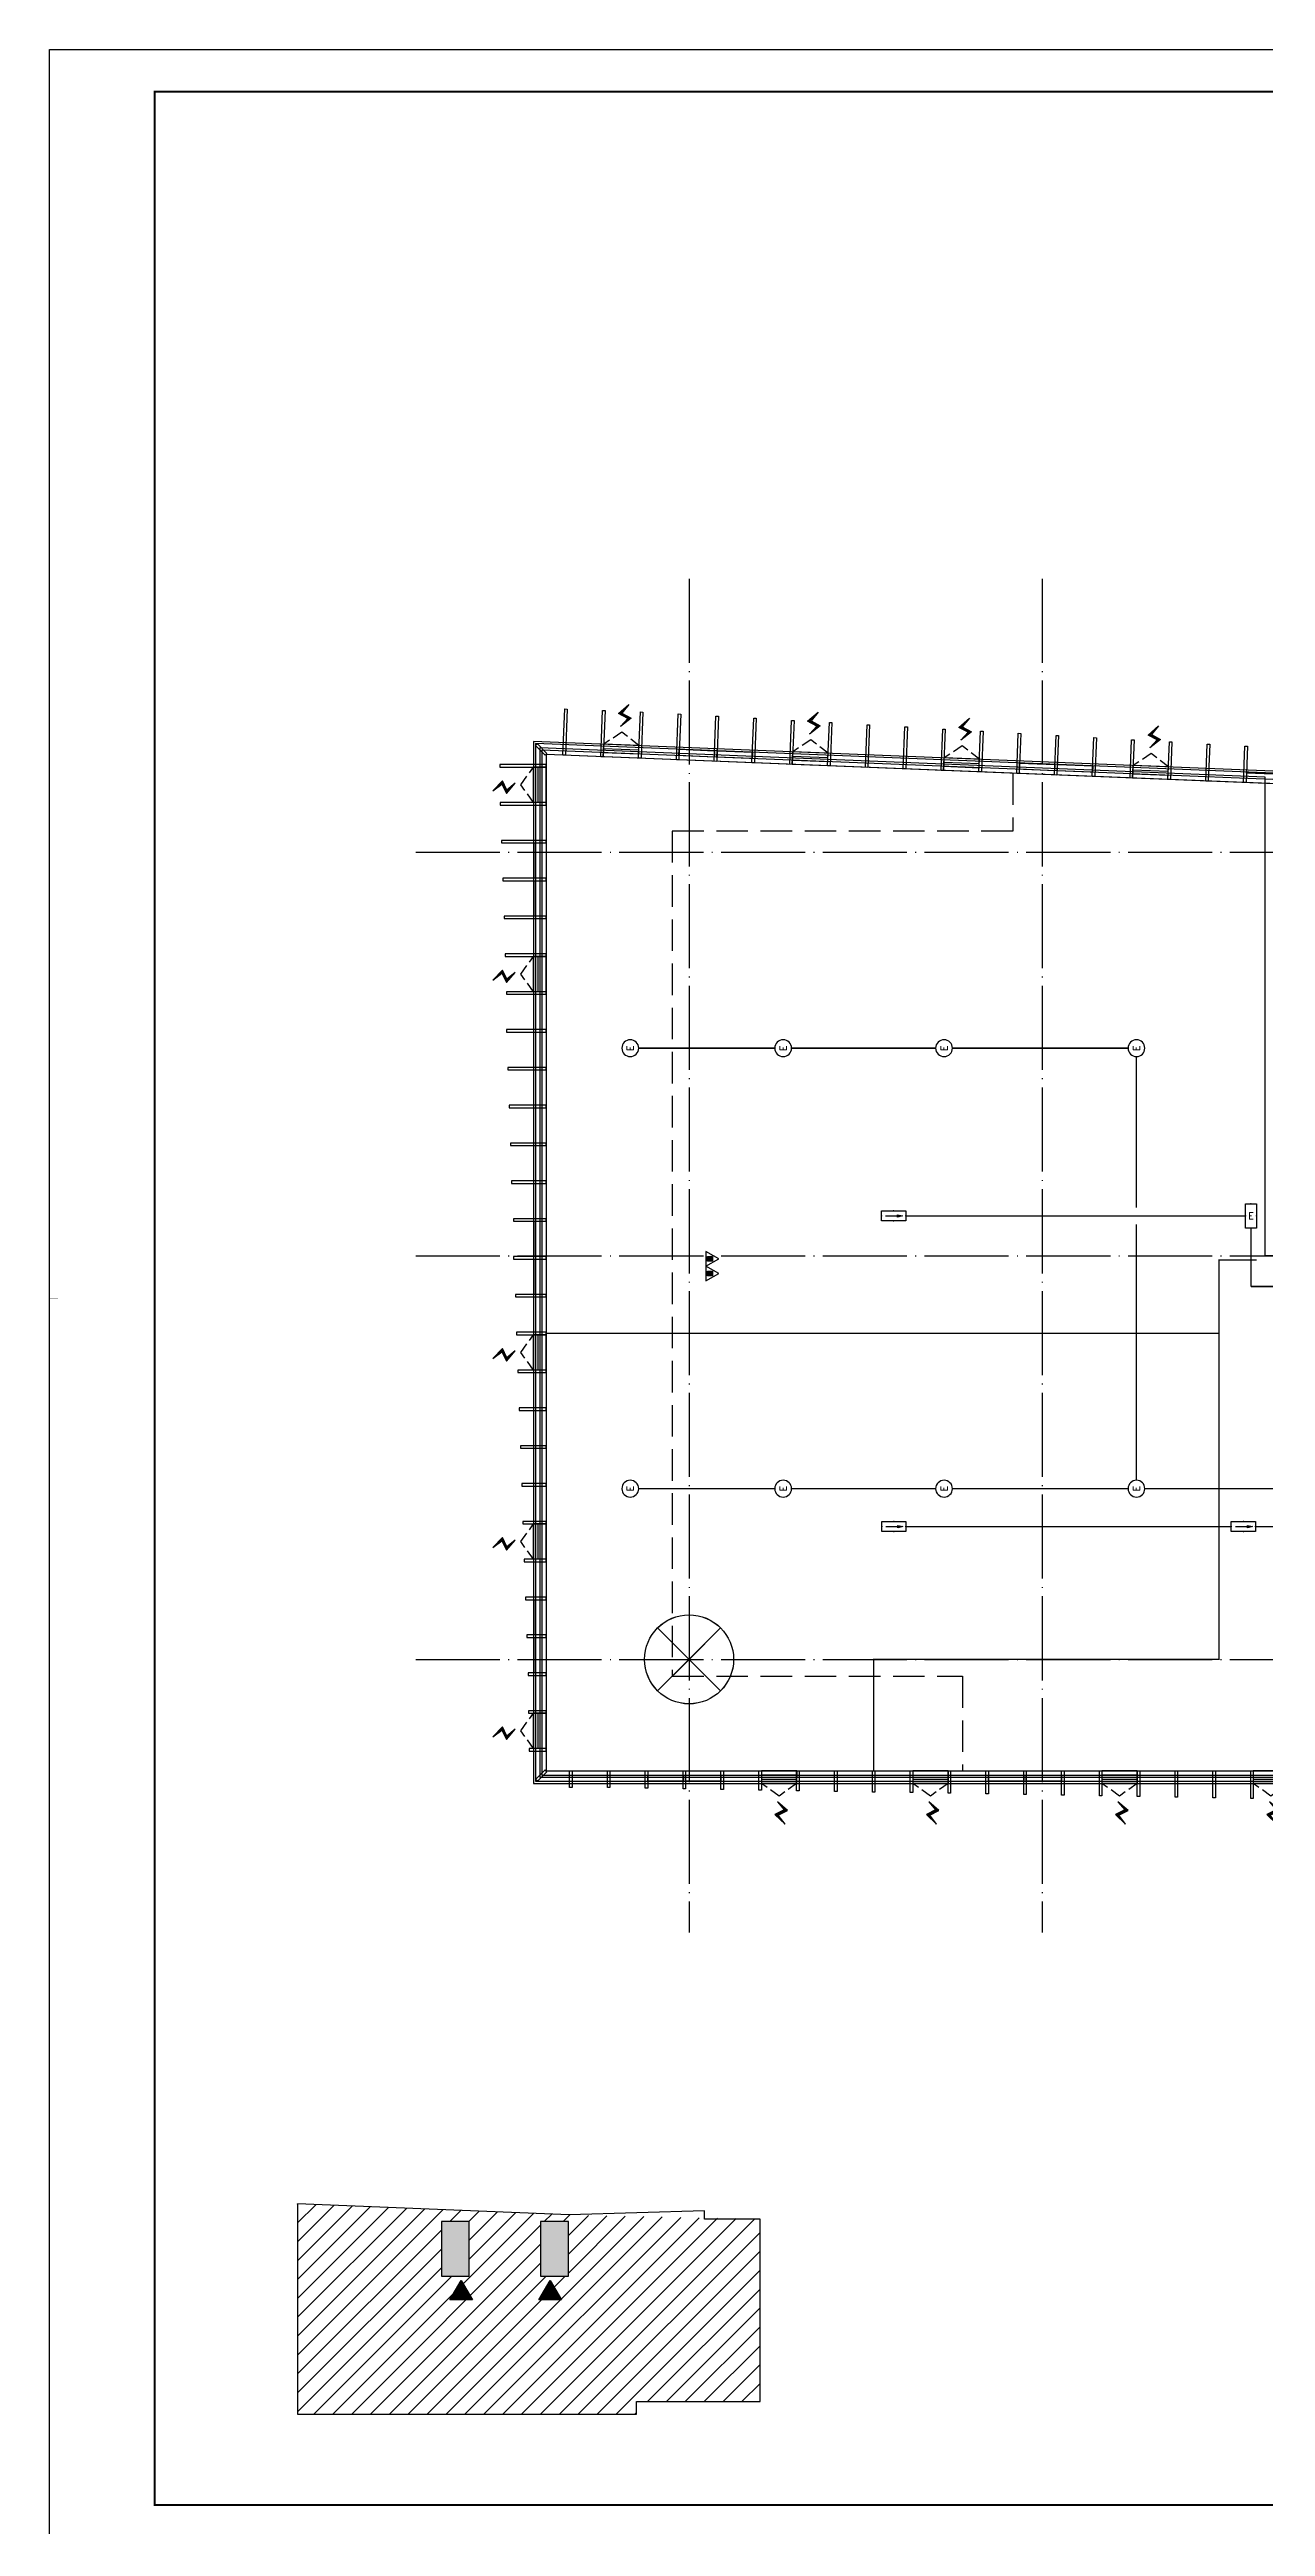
# Model space of a CAD drawing. Extents: x -2209072 to 495824, y -92434 to 572724.
# Drawn here: x 81831 to 110748, y 256599 to 315510 of the extents above; entities that cross this region are included whole.
import ezdxf
from ezdxf.enums import TextEntityAlignment as Align

# ---------------------------------------------------------------- set-up
doc = ezdxf.new("R2010")
doc.units = 0
doc.header["$LTSCALE"] = 1000
doc.header["$MEASUREMENT"] = 0
for name, pattern in [('6#7#幕墙$0$DASH', [0.35, 0.25, -0.1]), ('DASH', [0.35, 0.25, -0.1]), ('X-104 6#7#平面$0$104-1112 结构$0$$AUDIT_BAD_LTYPE1', [0]), ('X-104 6#7#平面$0$DASH', [0.35, 0.25, -0.1]), ('X-104 6#7#平面$0$DOTE', [2.42, 2, -0.2, 0.02, -0.2])]:
    doc.linetypes.add(name, pattern=pattern)
doc.layers.get('0').update_dxf_attribs({"linetype": 'CONTINUOUS'})
doc.layers.get('Defpoints').update_dxf_attribs({"linetype": 'CONTINUOUS'})
doc.layers.add('6#7#幕墙$0$04-不打印_辅助线', color=165, linetype='CONTINUOUS', plot=False)
doc.layers.add('X-104 6#7#平面$0$04-不打印_辅助线', color=165, linetype='CONTINUOUS', plot=False)
for name, color, linetype in [('6#7#幕墙$0$04-电动窗', 1, 'CONTINUOUS'), ('6#7#幕墙$0$A-C_玻璃幕墙', 140, 'CONTINUOUS'), ('6#7#幕墙$0$A-C_窗', 140, 'CONTINUOUS'), ('6#7#幕墙$0$A-TECH_结构', 21, 'CONTINUOUS'), ('6#7#幕墙$0$A-金属背板', 30, 'CONTINUOUS'), ('EQUIP-照明', 3, 'CONTINUOUS'), ('WIRE-应急', 2, 'DASH'), ('X-104 6#7#平面$0$05-填充_156', 156, 'CONTINUOUS'), ('X-104 6#7#平面$0$05-填充_天正', 26, 'CONTINUOUS'), ('X-104 6#7#平面$0$A-SUR_看线', 231, 'CONTINUOUS'), ('X-104 6#7#平面$0$A-TECH_结构', 21, 'CONTINUOUS'), ('X-104 6#7#平面$0$A_AXIS-轴线', 36, 'X-104 6#7#平面$0$DOTE'), ('X-104 6#7#平面$0$A_STR-砼柱', 51, 'CONTINUOUS'), ('X-104 6#7#平面$0$EQUIP_消防-01', 7, 'CONTINUOUS'), ('X-104 6#7#平面$0$TWT_TEXT', 7, 'CONTINUOUS')]:
    doc.layers.add(name, color=color, linetype=linetype)
doc.layers.add('X-104 6#7#平面$0$000套内', color=226, linetype='CONTINUOUS', lineweight=30, plot=False)
doc.layers.get('X-104 6#7#平面$0$04-不打印_辅助线').off()
doc.styles.add('_TEL_DIM', font='SIMPLEX', dxfattribs={"width": 0.8, "height": 3.5, "bigfont": 'HZTXT'})

# ---------------------------------------------------------------- blocks, each defined once
blk = doc.blocks.new('$equip$00002534')
for p, q in [((-0.72, 0.66), (-0.72, 0)), ((0.72, 0.66), (-0.72, 0.66)), ((-0.72, 0), (0.72, 0)), ((0.72, 0), (0.72, 0.66))]:
    blk.add_line(p, q)
at = {"const_width": 0.03}
blk.add_lwpolyline([(-0.72, 0.66), (-0.72, 0), (0.72, 0), (0.72, 0.66), (-0.72, 0.66), (-0.72, 0)], dxfattribs=at)
for p in [(-0.72, 0.33), (0, 0.66), (0, 0), (0.72, 0.33)]:
    blk.add_point(p)
at = {"color": 7, "style": '_TEL_DIM'}
blk.add_attdef('$TEXT$', text='', height=0.4, dxfattribs=at).set_placement((0, 0.33), align=Align.MIDDLE_CENTER)
at = {"color": 7, "style": '_TEL_DIM', "flags": 1}
blk.add_attdef('A', text='', height=0.00002, dxfattribs=at).set_placement((0, 0), align=Align.MIDDLE_CENTER)
blk = doc.blocks.new('$equip$00002540')
blk.add_hatch(color=256).paths.add_polyline_path([(0.24, 0.37), (0.24, 0.23), (0.53, 0.3)])
for p, q in [((-0.72, 0.6), (-0.72, 0)), ((0.72, 0.6), (-0.72, 0.6)), ((-0.72, 0), (0.72, 0)), ((0.24, 0.37), (0.24, 0.23)), ((0.53, 0.3), (0.24, 0.37)), ((0.24, 0.23), (0.53, 0.3)), ((0.72, 0), (0.72, 0.6))]:
    blk.add_line(p, q)
at = {"color": 7}
blk.add_line((-0.48, 0.3), (0.48, 0.3), dxfattribs=at)
at = {"const_width": 0.02}
blk.add_lwpolyline([(-0.72, 0.6), (-0.72, 0), (0.72, 0), (0.72, 0.6), (-0.72, 0.6), (-0.72, 0)], dxfattribs=at)
for p in [(-0.72, 0.3), (0, 0.6), (0, 0), (0.72, 0.3)]:
    blk.add_point(p)
at = {"color": 7, "style": '_TEL_DIM', "flags": 1}
blk.add_attdef('A', text='', height=0.00002, dxfattribs=at).set_placement((0, 0), align=Align.MIDDLE_CENTER)
blk = doc.blocks.new('$equip$00001838')
blk.add_circle((0, 0), 0.5)
at = {"color": 7, "style": '_TEL_DIM'}
blk.add_attdef('$TEXT$', text='', height=0.4, dxfattribs=at).set_placement((0, 0), align=Align.MIDDLE_CENTER)
at = {"color": 7, "style": '_TEL_DIM', "flags": 1}
blk.add_attdef('A', text='', height=0.00002, dxfattribs=at).set_placement((0, 0), align=Align.MIDDLE_CENTER)
blk = doc.blocks.new('图框-A1')
for points, const_width in [([(0, 0), (841, 0), (841, 594), (0, 594)], 0.05), ([(766, 584), (25, 584), (25, 10), (766, 10)], 0.5)]:
    blk.add_lwpolyline(points, close=True, dxfattribs=dict(const_width=const_width))
at = {"const_width": 0.05}
blk.add_lwpolyline([(0, 297), (2, 297)], dxfattribs=at)
blk = doc.blocks.new('X-104 6#7#平面$0$fdsgfh')
at = {"layer": 'X-104 6#7#平面$0$A-TECH_结构'}
blk.add_lwpolyline([(-32900, 80080), (-32900, 73050), (-35600, 73050), (-35600, 78950), (-35400, 78950), (-35400, 80181), (-53800, 80922), (-53800, 56750), (-41850, 56750), (-41850, 56750), (-5900, 56750), (-5900, 58050), (700, 58050), (700, 79350), (-5900, 79350), (-5900, 80095), (-21500, 79648), (-21500, 78950), (-21300, 78950), (-21300, 73250), (-24000, 73250), (-24000, 78950), (-23600, 78950), (-23600, 79706)], close=True, dxfattribs=at)
blk = doc.blocks.new('X-104 6#7#平面$0$FDFSG')
at = {"layer": 'Defpoints'}
blk.add_lwpolyline([(-749, 749), (0, 0), (-749, -749), (749, 749), (0, 0), (749, -749)], dxfattribs=at)
blk.add_circle((0, 0), 1059, dxfattribs=at)
blk = doc.blocks.new('*U1303')
at = {"layer": 'X-104 6#7#平面$0$A_AXIS-轴线'}
for p, q in [((0, 25700), (0, -6500)), ((8400, 25700), (8400, -6500)), ((16800, 25700), (16800, -6500)), ((25200, 25700), (25200, -6500)), ((33600, 25700), (33600, -6500)), ((42000, 25700), (42000, -6500)), ((50400, 25700), (50400, -6500))]:
    blk.add_line(p, q, dxfattribs=at)
for points in [[(-6500, 19200), (53815, 19200)], [(-6500, 9600), (53815, 9600)], [(-6500, 0), (53815, 0)]]:
    blk.add_lwpolyline(points, dxfattribs=at)
at = {"layer": 'X-104 6#7#平面$0$04-不打印_辅助线'}
blk.add_blockref('X-104 6#7#平面$0$FDFSG', (0, 0), dxfattribs=at)
blk = doc.blocks.new('X-104 6#7#平面$0$gfdsaewqe')
h = blk.add_hatch(color=4)
h.dxf.hatch_style = 1
h.paths.add_polyline_path([(0, 0), (-2072, 1196), (-2072, -1196)])
at = {"color": 4}
blk.add_lwpolyline([(0, 0), (-2072, 1196), (-2072, -1196)], close=True, dxfattribs=at)
blk = doc.blocks.new('X-104 6#7#平面$0$fdsgf')
at = {"layer": 'X-104 6#7#平面$0$05-填充_156'}
h = blk.add_hatch(dxfattribs=at)
h.set_pattern_fill('ANSI31', color=256, scale=200)
h.set_pattern_definition([(45, (-23795.15, 231769.64), (-224.5064, 224.5064), [])])
h.paths.add_polyline_path([(0, 5000), (0, 0), (8060, 0), (8060, 300), (11000, 300), (11000, 4640), (6461, 4740)])
h.paths.add_polyline_path([(3420, 3280), (3420, 4580), (4080, 4580), (4080, 3280)], flags=16)
h.paths.add_polyline_path([(5780, 3280), (5780, 4580), (6440, 4580), (6440, 3280)], flags=16)
at = {"layer": 'X-104 6#7#平面$0$05-填充_天正'}
h = blk.add_hatch(color=256, dxfattribs=at)
h.dxf.hatch_style = 1
h.paths.add_polyline_path([(5780, 3280), (6440, 3280), (6440, 4580), (5780, 4580)])
h.paths.add_polyline_path([(3420, 3280), (4080, 3280), (4080, 4580), (3420, 4580)])
at = {"layer": 'X-104 6#7#平面$0$A_STR-砼柱'}
blk.add_lwpolyline([(9680, 4640), (9680, 4835), (6461, 4740), (0, 5000), (0, 0), (8060, 0), (8060, 300), (11000, 300), (11000, 4640), (9680, 4640)], dxfattribs=at)
for points in [[(3420, 3280), (4080, 3280), (4080, 4580), (3420, 4580)], [(5780, 3280), (6440, 3280), (6440, 4580), (5780, 4580)]]:
    blk.add_lwpolyline(points, close=True, dxfattribs=at)
at = {"color": 6, "xscale": -0.224, "yscale": 0.224, "zscale": 0.224, "rotation": 270}
for p in [(3891, 3183), (6009, 3183)]:
    blk.add_blockref('X-104 6#7#平面$0$gfdsaewqe', p, dxfattribs=at)
blk = doc.blocks.new('6#7#幕墙$0$FDFSG')
at = {"layer": 'Defpoints'}
blk.add_lwpolyline([(-749, 749), (0, 0), (-749, -749), (749, 749), (0, 0), (749, -749)], dxfattribs=at)
blk.add_circle((0, 0), 1059, dxfattribs=at)
blk = doc.blocks.new('*U1672')
blk.add_lwpolyline([(-1360, 0), (-520, 0), (-520, -150), (-1360, -150)], close=True)
blk = doc.blocks.new('6#7#幕墙$0$900kaiqishan')
at = {"layer": '6#7#幕墙$0$04-电动窗'}
h = blk.add_hatch(color=1, dxfattribs=at)
h.dxf.hatch_style = 1
h.paths.add_polyline_path([(958, 485), (795, 680), (1016, 789), (777, 1018), (937, 802), (716, 693)])
at = {"layer": '6#7#幕墙$0$04-电动窗', "color": 1}
blk.add_lwpolyline([(958, 485), (795, 680), (1016, 789), (777, 1018), (937, 802), (716, 693), (958, 485)], close=True, dxfattribs=at)
at = {"layer": '6#7#幕墙$0$A-C_窗'}
for p, q in [((500, 50), (1340, 50)), ((500, -250), (500, 50)), ((1340, -250), (1340, 50)), ((1340, -50), (500, -50)), ((1340, -150), (500, -150)), ((500, -250), (1340, -250))]:
    blk.add_line(p, q, dxfattribs=at)
at = {"layer": '6#7#幕墙$0$A-C_窗', "linetype": '6#7#幕墙$0$DASH'}
blk.add_lwpolyline([(500, 50), (920, 350), (1340, 50)], dxfattribs=at)
blk = doc.blocks.new('6#7#幕墙$0$hgdhdhdhgh')
at = {"layer": '6#7#幕墙$0$A-C_玻璃幕墙'}
for points in [[(-11320, 239042), (-11320, 239102), (-12420, 239102), (-12420, 239042)], [(-11320, 238142), (-11320, 238202), (-12410, 238202), (-12410, 238142)], [(-11320, 237242), (-11320, 237302), (-12380, 237302), (-12380, 237242)], [(-11320, 236342), (-11320, 236402), (-12350, 236402), (-12350, 236342)], [(-11320, 235442), (-11320, 235502), (-12320, 235502), (-12320, 235442)], [(-11320, 234542), (-11320, 234602), (-12290, 234602), (-12290, 234542)], [(-11320, 233642), (-11320, 233702), (-12260, 233702), (-12260, 233642)], [(-11320, 232742), (-11320, 232802), (-12260, 232802), (-12260, 232742)], [(-11320, 231842), (-11320, 231902), (-12230, 231902), (-12230, 231842)], [(-11320, 230942), (-11320, 231002), (-12200, 231002), (-12200, 230942)], [(-11320, 230042), (-11320, 230102), (-12170, 230102), (-12170, 230042)], [(-11320, 229142), (-11320, 229202), (-12140, 229202), (-12140, 229142)], [(-11320, 228242), (-11320, 228302), (-12094, 228302), (-12094, 228242)], [(-11320, 227342), (-11320, 227402), (-12094, 227402), (-12094, 227342)], [(-11320, 226442), (-11320, 226502), (-12050, 226502), (-12050, 226442)], [(-11320, 225542), (-11320, 225602), (-12020, 225602), (-12020, 225542)], [(-11320, 224642), (-11320, 224702), (-11990, 224702), (-11990, 224642)], [(-11320, 223742), (-11320, 223802), (-11960, 223802), (-11960, 223742)], [(-11320, 222842), (-11320, 222902), (-11930, 222902), (-11930, 222842)], [(-11320, 221942), (-11320, 222002), (-11900, 222002), (-11900, 221942)], [(-11320, 221042), (-11320, 221102), (-11870, 221102), (-11870, 221042)], [(-11320, 220142), (-11320, 220202), (-11840, 220202), (-11840, 220142)], [(-11320, 219242), (-11320, 219302), (-11810, 219302), (-11810, 219242)], [(-11320, 218342), (-11320, 218402), (-11780, 218402), (-11780, 218342)], [(-11320, 217442), (-11320, 217502), (-11750, 217502), (-11750, 217442)], [(-11320, 216542), (-11320, 216602), (-11735, 216602), (-11735, 216542)], [(-11320, 215642), (-11320, 215702), (-11720, 215702), (-11720, 215642)]]:
    blk.add_lwpolyline(points, close=True, dxfattribs=at)
blk = doc.blocks.new('6#7#幕墙$0$jiao')
at = {"layer": '6#7#幕墙$0$A-C_窗'}
blk.add_lwpolyline([(51079, -1171), (51308, -1400), (51350, -1358), (51121, -1129)], close=True, dxfattribs=at)
blk = doc.blocks.new('*U1585')
at = {"layer": '6#7#幕墙$0$A-C_玻璃幕墙', "rotation": 179.9999379632255}
for p in [(-1390, -75), (-490, -75)]:
    blk.add_blockref('*U1672', p, dxfattribs=at)
blk = doc.blocks.new('*U1586')
at = {"layer": '6#7#幕墙$0$A-C_玻璃幕墙', "rotation": 179.9999379632255}
for p in [(-1390, -75), (-490, -75)]:
    blk.add_blockref('*U1672', p, dxfattribs=at)
blk = doc.blocks.new('*U1587')
at = {"color": 0, "linetype": 'ByBlock', "lineweight": -2, "transparency": 16777216}
blk.add_blockref('*U1586', (0, 0), dxfattribs=at)
blk = doc.blocks.new('6#7#幕墙$0$hjsdlkjshdjkshdkjsd')
at = {"layer": '6#7#幕墙$0$A-C_玻璃幕墙'}
for points in [[(104891, 417311), (104831, 417313), (104869, 418268), (104929, 418265)], [(105790, 417275), (105730, 417277), (105768, 418217), (105828, 418214)], [(106690, 417239), (106630, 417241), (106667, 418165), (106727, 418163)], [(107589, 417203), (107529, 417205), (107565, 418114), (107625, 418112)], [(108488, 417166), (108428, 417169), (108464, 418063), (108524, 418061)], [(109387, 417130), (109327, 417133), (109363, 418012), (109423, 418009)], [(110287, 417094), (110227, 417096), (110261, 417961), (110321, 417958)], [(111186, 417058), (111126, 417060), (111160, 417910), (111220, 417907)], [(112085, 417022), (112025, 417024), (112059, 417858), (112119, 417856)], [(112984, 416985), (112925, 416988), (112958, 417807), (113017, 417805)], [(113884, 416949), (113824, 416952), (113856, 417756), (113916, 417754)], [(114783, 416913), (114723, 416916), (114755, 417705), (114815, 417702)], [(137382, 417718), (137442, 417720), (137468, 416820), (137408, 416819)], [(138281, 417784), (138341, 417786), (138368, 416846), (138308, 416844)], [(139179, 417850), (139239, 417851), (139267, 416872), (139207, 416870)], [(140078, 417915), (140138, 417917), (140167, 416898), (140107, 416896)], [(140976, 417981), (141036, 417983), (141067, 416923), (141007, 416921)], [(115682, 416877), (115622, 416879), (115654, 417654), (115713, 417651)], [(116582, 416841), (116522, 416843), (116552, 417603), (116612, 417600)], [(117481, 416805), (117421, 416807), (117451, 417551), (117511, 417549)], [(118380, 416768), (118320, 416771), (118350, 417500), (118409, 417498)], [(119279, 416732), (119219, 416735), (119248, 417449), (119308, 417447)], [(120179, 416696), (120119, 416698), (120147, 417398), (120207, 417395)], [(121078, 416660), (121018, 416662), (121046, 417347), (121105, 417344)], [(121977, 416624), (121917, 416626), (121944, 417296), (122004, 417293)], [(122876, 416587), (122817, 416590), (122843, 417244), (122903, 417242)], [(123776, 416551), (123716, 416554), (123742, 417193), (123801, 417191)], [(124675, 416515), (124615, 416518), (124640, 417142), (124700, 417140)], [(129296, 417128), (129356, 417129), (129371, 416589), (129311, 416588)], [(130194, 417193), (130254, 417195), (130271, 416615), (130211, 416613)], [(131093, 417259), (131153, 417261), (131171, 416641), (131111, 416639)], [(131991, 417324), (132051, 417326), (132070, 416666), (132010, 416665)], [(132890, 417390), (132950, 417392), (132970, 416692), (132910, 416690)], [(133788, 417456), (133848, 417458), (133870, 416718), (133810, 416716)], [(134687, 417521), (134747, 417523), (134769, 416743), (134709, 416742)], [(135585, 417587), (135645, 417589), (135669, 416769), (135609, 416767)], [(136484, 417653), (136544, 417654), (136568, 416795), (136508, 416793)], [(125573, 416480), (125513, 416480), (125513, 417090), (125573, 417090)], [(126601, 416931), (126660, 416932), (126672, 416512), (126612, 416511)], [(127499, 416996), (127559, 416998), (127572, 416538), (127512, 416536)], [(128397, 417062), (128457, 417064), (128472, 416564), (128412, 416562)]]:
    blk.add_lwpolyline(points, close=True, dxfattribs=at)
at = {"layer": '6#7#幕墙$0$A-金属背板'}
for points in [[(111136, 417299), (111135, 417289), (110296, 417323), (110296, 417333)], [(112035, 417263), (112034, 417253), (111195, 417287), (111196, 417297)], [(126605, 416761), (126606, 416751), (125573, 416721), (125573, 416731)], [(127505, 416786), (127505, 416776), (126666, 416752), (126665, 416762)], [(130204, 416863), (130204, 416853), (129365, 416829), (129364, 416839)]]:
    blk.add_lwpolyline(points, close=True, dxfattribs=at)
at = {"color": 0, "linetype": 'ByBlock', "lineweight": -2, "transparency": 16777216, "rotation": 357.6961045850102}
blk.add_blockref('*U1585', (105767, 417451), dxfattribs=at)
for p, rotation in [((139232, 417046), 1.634701643922054), ((121954, 416800), 357.6961045850339)]:
    blk.add_blockref('*U1587', p, dxfattribs=dict(rotation=rotation))
at = {"layer": '6#7#幕墙$0$A-C_玻璃幕墙'}
for p, xscale, rotation in [((108938, 417398), -0.9999999999999998, 357.6978996523067), ((128904, 416826), -0.9999999999999988, 1.634602680336111), ((132503, 416929), -0.9999999999999988, 1.634602680336111)]:
    blk.add_blockref('6#7#幕墙$0$900kaiqishan', p, dxfattribs=dict(at, xscale=xscale, rotation=rotation))
for p, rotation in [((114267, 417034), 177.6960425482594), ((115167, 416998), 177.6978996523305), ((122361, 416708), 177.6978996523305), ((131548, 416752), 181.6346396071475), ((132447, 416777), 181.6346396071475)]:
    blk.add_blockref('*U1672', p, dxfattribs=dict(at, rotation=rotation))
blk = doc.blocks.new('*U1907')
at = {"layer": '6#7#幕墙$0$A-C_玻璃幕墙', "rotation": 179.9999379632255}
for p in [(-1390, -75), (-490, -75)]:
    blk.add_blockref('*U1672', p, dxfattribs=at)
blk = doc.blocks.new('*U1621')
at = {"layer": '6#7#幕墙$0$A-C_玻璃幕墙', "rotation": 180}
for p in [(-880, 50), (2720, 50)]:
    blk.add_blockref('6#7#幕墙$0$900kaiqishan', p, dxfattribs=at)
blk = doc.blocks.new('*U1617')
at = {"layer": '6#7#幕墙$0$A-C_玻璃幕墙', "rotation": 179.9999379632255}
for p in [(-1390, -75), (-490, -75)]:
    blk.add_blockref('*U1672', p, dxfattribs=at)
blk = doc.blocks.new('*U1618')
at = {"layer": '6#7#幕墙$0$A-C_玻璃幕墙', "rotation": 179.9999379632255}
for p in [(-1390, -75), (-490, -75)]:
    blk.add_blockref('*U1672', p, dxfattribs=at)
blk = doc.blocks.new('*U1619')
at = {"layer": '6#7#幕墙$0$A-C_玻璃幕墙', "rotation": 179.9999379632255}
for p in [(-1390, -75), (-490, -75)]:
    blk.add_blockref('*U1672', p, dxfattribs=at)
blk = doc.blocks.new('*U1620')
at = {"color": 0, "linetype": 'ByBlock', "lineweight": -2, "transparency": 16777216}
blk.add_blockref('*U1619', (0, 0), dxfattribs=at)
blk = doc.blocks.new('6#7#幕墙$0$adhkjsdhkadsj')
at = {"layer": '6#7#幕墙$0$A-C_玻璃幕墙'}
for points in [[(94199, 274572), (94259, 274572), (94259, 274172), (94199, 274172)], [(95099, 274572), (95159, 274572), (95159, 274172), (95099, 274172)], [(95999, 274572), (96059, 274572), (96059, 274157), (95999, 274157)], [(96899, 274572), (96959, 274572), (96959, 274142), (96899, 274142)], [(97799, 274572), (97859, 274572), (97859, 274127), (97799, 274127)], [(98699, 274572), (98759, 274572), (98759, 274112), (98699, 274112)], [(99599, 274572), (99659, 274572), (99659, 274097), (99599, 274097)], [(100499, 274572), (100559, 274572), (100559, 274082), (100499, 274082)], [(101399, 274572), (101459, 274572), (101459, 274067), (101399, 274067)], [(102299, 274572), (102359, 274572), (102359, 274052), (102299, 274052)], [(103199, 274572), (103259, 274572), (103259, 274037), (103199, 274037)], [(104099, 274572), (104159, 274572), (104159, 274022), (104099, 274022)], [(104999, 274572), (105059, 274572), (105059, 274007), (104999, 274007)], [(105899, 274572), (105959, 274572), (105959, 273992), (105899, 273992)], [(106799, 274572), (106859, 274572), (106859, 273977), (106799, 273977)], [(107699, 274572), (107759, 274572), (107759, 273962), (107699, 273962)], [(108599, 274572), (108659, 274572), (108659, 273947), (108599, 273947)], [(109499, 274572), (109559, 274572), (109559, 273932), (109499, 273932)], [(110399, 274572), (110459, 274572), (110459, 273917), (110399, 273917)], [(111299, 274572), (111359, 274572), (111359, 273902), (111299, 273902)], [(112199, 274572), (112259, 274572), (112259, 273887), (112199, 273887)], [(113099, 274572), (113159, 274572), (113159, 273872), (113099, 273872)], [(113999, 274572), (114059, 274572), (114059, 273857), (113999, 273857)], [(114899, 274572), (114959, 274572), (114959, 273842), (114899, 273842)], [(115799, 274572), (115859, 274572), (115859, 273827), (115799, 273827)], [(116699, 274572), (116759, 274572), (116759, 273812), (116699, 273812)], [(117599, 274572), (117659, 274572), (117659, 273797), (117599, 273797)], [(118499, 274572), (118559, 274572), (118559, 273782), (118499, 273782)], [(119399, 274572), (119459, 274572), (119459, 273767), (119399, 273767)], [(120299, 274572), (120359, 274572), (120359, 273752), (120299, 273752)], [(121199, 274572), (121259, 274572), (121259, 273737), (121199, 273737)], [(122099, 274572), (122159, 274572), (122159, 273722), (122099, 273722)], [(122999, 274572), (123059, 274572), (123059, 273707), (122999, 273707)], [(123899, 274572), (123959, 274572), (123959, 273692), (123899, 273692)], [(124799, 274572), (124859, 274572), (124859, 273677), (124799, 273677)], [(125699, 274572), (125759, 274572), (125759, 273662), (125699, 273662)], [(126599, 274572), (126659, 274572), (126659, 273647), (126599, 273647)], [(127499, 274572), (127559, 274572), (127559, 273632), (127499, 273632)], [(128399, 274572), (128459, 274572), (128459, 273617), (128399, 273617)], [(129299, 274572), (129359, 274572), (129359, 273602), (129299, 273602)], [(130199, 274572), (130259, 274572), (130259, 273587), (130199, 273587)], [(131099, 274572), (131159, 274572), (131159, 273572), (131099, 273572)], [(131999, 274572), (132059, 274572), (132059, 273557), (131999, 273557)], [(132899, 274572), (132959, 274572), (132959, 273542), (132899, 273542)], [(133799, 274572), (133859, 274572), (133859, 273527), (133799, 273527)], [(134699, 274572), (134759, 274572), (134759, 273512), (134699, 273512)], [(135599, 274572), (135659, 274572), (135659, 273497), (135599, 273497)], [(136499, 274572), (136559, 274572), (136559, 273482), (136499, 273482)], [(137399, 274572), (137459, 274572), (137459, 273472), (137399, 273472)], [(138299, 274572), (138359, 274572), (138359, 273472), (138299, 273472)], [(139199, 274572), (139259, 274572), (139259, 273472), (139199, 273472)], [(140099, 274572), (140159, 274572), (140159, 273472), (140099, 273472)], [(140999, 274572), (141059, 274572), (141059, 273472), (140999, 273472)]]:
    blk.add_lwpolyline(points, close=True, dxfattribs=at)
at = {"color": 0, "linetype": 'ByBlock', "lineweight": -2, "transparency": 16777216, "rotation": 359.9981428959288}
for name, p in [('*U1621', (100979, 274272)), ('*U1621', (109078, 274272)), ('*U1618', (113129, 274397)), ('*U1618', (122129, 274397))]:
    blk.add_blockref(name, p, dxfattribs=at)
at = {"color": 0, "linetype": 'ByBlock', "lineweight": -2, "transparency": 16777216}
for p in [(96929, 274397), (105029, 274397)]:
    blk.add_blockref('*U1617', p, dxfattribs=at)
at = {"rotation": 359.9981428959288}
for p in [(130229, 274397), (138329, 274397)]:
    blk.add_blockref('*U1620', p, dxfattribs=at)
at = {"layer": '6#7#幕墙$0$A-C_玻璃幕墙'}
for p, rotation in [((116298, 274322), 179.9981428959288), ((120799, 274322), 179.9981428959287), ((125299, 274322), 179.9981428959287), ((128899, 274322), 179.9981428959287), ((133399, 274322), 179.9981428959287), ((136999, 274322), 179.9981428959287), ((141499, 274322), 179.9999999999999)]:
    blk.add_blockref('6#7#幕墙$0$900kaiqishan', p, dxfattribs=dict(at, rotation=rotation))
blk = doc.blocks.new('6#7#幕墙')
at = {"layer": '6#7#幕墙$0$04-不打印_辅助线'}
blk.add_lwpolyline([(81834, 315510), (165934, 315510), (165934, 256110), (81834, 256110)], close=True, dxfattribs=at)
at = {"layer": '6#7#幕墙$0$A-C_玻璃幕墙'}
for points in [[(94100, 298726), (94040, 298728), (94084, 299827), (94144, 299825)], [(94999, 298689), (94939, 298692), (94983, 299791), (95043, 299789)], [(95898, 298653), (95838, 298656), (95883, 299755), (95943, 299752)], [(96798, 298617), (96738, 298620), (96782, 299709), (96841, 299706)], [(97697, 298581), (97637, 298583), (97680, 299657), (97740, 299655)], [(98596, 298545), (98536, 298547), (98579, 299606), (98639, 299604)], [(99495, 298509), (99435, 298511), (99478, 299555), (99537, 299553)], [(100395, 298472), (100335, 298475), (100376, 299504), (100436, 299502)], [(101294, 298436), (101234, 298439), (101275, 299453), (101335, 299450)], [(102193, 298400), (102133, 298402), (102174, 299402), (102233, 299399)], [(103093, 298364), (103033, 298366), (103072, 299350), (103132, 299348)], [(103992, 298328), (103932, 298330), (103971, 299299), (104031, 299297)], [(93340, 299056), (93340, 274272), (141840, 274272), (141840, 275572), (148440, 275572), (148440, 297472), (141840, 297472), (141840, 298226), (125545, 297760)], [(93390, 299004), (93390, 274322), (141790, 274322), (141790, 275622), (148390, 275622), (148390, 297422), (141790, 297422), (141790, 298174), (125544, 297710)], [(93540, 298848), (93540, 274472), (141640, 274472), (141640, 275772), (148240, 275772), (148240, 297272), (141640, 297272), (141640, 298020), (125544, 297560)], [(93640, 298442), (93640, 298502), (92540, 298502), (92540, 298442)], [(93640, 297542), (93640, 297602), (92550, 297602), (92550, 297542)], [(93640, 296642), (93640, 296702), (92580, 296702), (92580, 296642)], [(93640, 295742), (93640, 295802), (92610, 295802), (92610, 295742)], [(93640, 294842), (93640, 294902), (92640, 294902), (92640, 294842)], [(93640, 293942), (93640, 294002), (92670, 294002), (92670, 293942)], [(93640, 293042), (93640, 293102), (92700, 293102), (92700, 293042)], [(93640, 292142), (93640, 292202), (92700, 292202), (92700, 292142)], [(93640, 291242), (93640, 291302), (92730, 291302), (92730, 291242)], [(93640, 290342), (93640, 290402), (92760, 290402), (92760, 290342)], [(93640, 289442), (93640, 289502), (92790, 289502), (92790, 289442)], [(93640, 288542), (93640, 288602), (92820, 288602), (92820, 288542)], [(93640, 287642), (93640, 287702), (92867, 287702), (92867, 287642)], [(93640, 286742), (93640, 286802), (92867, 286802), (92867, 286742)], [(93640, 285842), (93640, 285902), (92910, 285902), (92910, 285842)], [(93640, 284942), (93640, 285002), (92940, 285002), (92940, 284942)], [(93640, 284042), (93640, 284102), (92970, 284102), (92970, 284042)], [(93640, 283142), (93640, 283202), (93000, 283202), (93000, 283142)], [(93640, 282242), (93640, 282302), (93030, 282302), (93030, 282242)], [(93640, 281342), (93640, 281402), (93060, 281402), (93060, 281342)], [(93640, 280442), (93640, 280502), (93090, 280502), (93090, 280442)], [(93640, 279542), (93640, 279602), (93120, 279602), (93120, 279542)], [(93640, 278642), (93640, 278702), (93150, 278702), (93150, 278642)], [(93640, 277742), (93640, 277802), (93180, 277802), (93180, 277742)], [(93640, 276842), (93640, 276902), (93210, 276902), (93210, 276842)], [(93640, 275942), (93640, 276002), (93225, 276002), (93225, 275942)], [(93640, 275042), (93640, 275102), (93240, 275102), (93240, 275042)], [(93433, 274322), (93661, 274551), (93619, 274594), (93390, 274365)]]:
    blk.add_lwpolyline(points, close=True, dxfattribs=at)
at = {"layer": '6#7#幕墙$0$A-TECH_结构'}
blk.add_lwpolyline([(93640, 298744), (93640, 274572), (141540, 274572), (141540, 275872), (148140, 275872), (148140, 297172), (141540, 297172), (141540, 297917), (125543, 297461), (93640, 298744)], dxfattribs=at)
at = {"color": 0, "linetype": 'ByBlock', "lineweight": -2, "transparency": 16777216, "rotation": 357.6959570966142}
blk.add_blockref('*U1907', (97673, 298757), dxfattribs=at)
blk.add_blockref('6#7#幕墙$0$hgdhdhdhgh', (104960, 59400))
at = {"layer": '6#7#幕墙$0$04-不打印_辅助线'}
blk.add_blockref('6#7#幕墙$0$FDFSG', (97040, 277222), dxfattribs=at)
at = {"layer": '6#7#幕墙$0$A-C_玻璃幕墙', "xscale": -1, "rotation": 357.6958950598395}
for p in [(96347, 298886), (100844, 298704), (104442, 298560)]:
    blk.add_blockref('6#7#幕墙$0$900kaiqishan', p, dxfattribs=at)
at = {"layer": '6#7#幕墙$0$A-C_玻璃幕墙'}
for name, p, rotation in [('6#7#幕墙$0$900kaiqishan', (93390, 297102), 90), ('*U1672', (93540, 295282), 269.9999379632255), ('*U1672', (93540, 294382), 269.9999379632255), ('6#7#幕墙$0$900kaiqishan', (93390, 292602), 90), ('*U1672', (93540, 286282), 269.9999379632255), ('*U1672', (93540, 285382), 269.9999379632255), ('6#7#幕墙$0$900kaiqishan', (93390, 283602), 90), ('6#7#幕墙$0$900kaiqishan', (93390, 279102), 90), ('*U1672', (93540, 277282), 269.9999379632255), ('*U1672', (93540, 276382), 269.9999379632255), ('6#7#幕墙$0$900kaiqishan', (93390, 274602), 90)]:
    blk.add_blockref(name, p, dxfattribs=dict(at, rotation=rotation))
blk.add_blockref('6#7#幕墙$0$adhkjsdhkadsj', (0, 0), dxfattribs=at)
at = {"layer": '6#7#幕墙$0$A-C_窗'}
blk.add_blockref('6#7#幕墙$0$hjsdlkjshdjkshdkjsd', (0, -119020), dxfattribs=at)
at = {"layer": '6#7#幕墙$0$A-C_窗', "rotation": 180}
blk.add_blockref('6#7#幕墙$0$jiao', (144740, 297598), dxfattribs=at)
at = {"layer": '6#7#幕墙$0$A-C_窗', "xscale": -1}
blk.add_blockref('6#7#幕墙$0$jiao', (144740, 275722), dxfattribs=at)
blk = doc.blocks.new('X-104 6#7#平面$0$$TWTSYS$00000546')
h = blk.add_hatch()
h.set_pattern_fill('ANSI31', color=256, scale=200, style=0)
h.set_pattern_definition([(45, (-38543.802, -6670.83), (-17.67767, 17.67767), [])])
h.paths.add_polyline_path([(-65, 174), (65, 174), (65, 44), (-65, 44)])
for points in [[(0, 344), (-198, 0), (198, 0)], [(-65, 174), (65, 174), (65, 44), (-65, 44)]]:
    blk.add_lwpolyline(points, close=True)
blk = doc.blocks.new('X-104 6#7#平面$0$灭火器1')
at = {"layer": 'X-104 6#7#平面$0$EQUIP_消防-01', "xscale": 0.88, "yscale": 0.88, "zscale": 0.88, "rotation": 270}
for p in [(283402, 14626), (283402, 14277)]:
    blk.add_blockref('X-104 6#7#平面$0$$TWTSYS$00000546', p, dxfattribs=at)
blk = doc.blocks.new('X-104 6#7#平面$0$A$C61334207')
at = {"layer": 'X-104 6#7#平面$0$TWT_TEXT', "linetype": 'ByBlock'}
blk.add_blockref('X-104 6#7#平面$0$灭火器1', (-185960, 272124), dxfattribs=at)
blk = doc.blocks.new('X-104 6#7#平面')
at = {"layer": 'X-104 6#7#平面$0$000套内'}
blk.add_lwpolyline([(116540, 286823), (110740, 286823), (110740, 298206), (93490, 298900), (93490, 274423), (118440, 274423), (118440, 286323), (116540, 286323), (116540, 286823)], dxfattribs=at)
at = {"layer": 'X-104 6#7#平面$0$A-SUR_看线', "linetype": 'X-104 6#7#平面$0$DASH', "ltscale": 3}
blk.add_lwpolyline([(104740, 298298), (104740, 296922), (96640, 296922), (96640, 276822), (103540, 276822), (103540, 274572)], dxfattribs=at)
at = {"layer": 'X-104 6#7#平面$0$A-SUR_看线', "linetype": 'X-104 6#7#平面$0$DASH', "ltscale": 2, "const_width": 30}
for points in [[(110540, 286723), (109640, 286722), (109640, 277222), (101428, 277222), (101428, 274573)], [(109640, 284974), (93640, 284974)]]:
    blk.add_lwpolyline(points, dxfattribs=at)
at = {"linetype": 'X-104 6#7#平面$0$104-1112 结构$0$$AUDIT_BAD_LTYPE1'}
blk.add_blockref('X-104 6#7#平面$0$A$C61334207', (0, 0), dxfattribs=at)
for name, p in [('6#7#幕墙', (0, 0)), ('*U1303', (97040, 277223)), ('X-104 6#7#平面$0$fdsgf', (87729, 259269))]:
    blk.add_blockref(name, p)
at = {"xscale": 100, "yscale": 100, "zscale": 100}
for p in [(81834, 315511), (81834, 256111)]:
    blk.add_blockref('图框-A1', p, dxfattribs=at)
at = {"layer": 'X-104 6#7#平面$0$A-TECH_结构'}
blk.add_blockref('X-104 6#7#平面$0$fdsgfh', (147440, 217823), dxfattribs=at)

msp = doc.modelspace()

# ---------------------------------------------------------------- linework, layer by layer
at = {"layer": 'WIRE-应急', "linetype": 'DASH', "const_width": 35}
for points in [[(95842, 291759), (99079, 291759)], [(102904, 291759), (99479, 291759)], [(107479, 291759), (103304, 291759)], [(107679, 291559), (107679, 287969)], [(110270, 287769), (102192, 287769)], [(107679, 287569), (107679, 281482)], [(110402, 287481), (110402, 286090)], [(117226, 286090), (110402, 286090)], [(95842, 281282), (99079, 281282)], [(102904, 281282), (99479, 281282)], [(107479, 281282), (103304, 281282)], [(111304, 281282), (107879, 281282)], [(109936, 280380), (102198, 280380)], [(117394, 280380), (110512, 280380)]]:
    msp.add_lwpolyline(points, dxfattribs=at)

# ---------------------------------------------------------------- block references
msp.add_blockref('X-104 6#7#平面', (0, 0))
at = {"layer": 'EQUIP-照明'}
ref = msp.add_blockref('$equip$00001838', (95642, 291759), dxfattribs=dict(at, xscale=-400, yscale=400, zscale=400, rotation=270))
ref.add_attrib('$TEXT$', 'E', dxfattribs={"layer": '0', "color": 7, "height": 160, "rotation": 90, "style": '_TEL_DIM'}).set_placement((95642, 291759), align=Align.MIDDLE_CENTER)
ref = msp.add_blockref('$equip$00001838', (99279, 291759), dxfattribs=dict(at, xscale=-400, yscale=400, zscale=400, rotation=270))
ref.add_attrib('$TEXT$', 'E', dxfattribs={"layer": '0', "color": 7, "height": 160, "rotation": 90, "style": '_TEL_DIM'}).set_placement((99279, 291759), align=Align.MIDDLE_CENTER)
ref = msp.add_blockref('$equip$00001838', (103104, 291759), dxfattribs=dict(at, xscale=-400, yscale=400, zscale=400, rotation=270))
ref.add_attrib('$TEXT$', 'E', dxfattribs={"layer": '0', "color": 7, "height": 160, "rotation": 90, "style": '_TEL_DIM'}).set_placement((103104, 291759), align=Align.MIDDLE_CENTER)
ref = msp.add_blockref('$equip$00001838', (107679, 291759), dxfattribs=dict(at, xscale=-400, yscale=400, zscale=400, rotation=270))
ref.add_attrib('$TEXT$', 'E', dxfattribs={"layer": '0', "color": 7, "height": 160, "rotation": 90, "style": '_TEL_DIM'}).set_placement((107679, 291759), align=Align.MIDDLE_CENTER)
at = {"layer": 'EQUIP-照明', "xscale": -400, "yscale": 400, "zscale": 400, "rotation": 180}
for p in [(101904, 287889), (101910, 280500), (110224, 280500)]:
    msp.add_blockref('$equip$00002540', p, dxfattribs=at)
at = {"layer": 'EQUIP-照明'}
ref = msp.add_blockref('$equip$00002534', (110534, 287769), dxfattribs=dict(at, xscale=-400, yscale=400, zscale=400, rotation=90))
ref.add_attrib('$TEXT$', 'E', dxfattribs={"layer": '0', "color": 7, "height": 160, "style": '_TEL_DIM'}).set_placement((110402, 287769), align=Align.MIDDLE_CENTER)
ref = msp.add_blockref('$equip$00001838', (95642, 281282), dxfattribs=dict(at, xscale=-400, yscale=400, zscale=400, rotation=270))
ref.add_attrib('$TEXT$', 'E', dxfattribs={"layer": '0', "color": 7, "height": 160, "rotation": 90, "style": '_TEL_DIM'}).set_placement((95642, 281282), align=Align.MIDDLE_CENTER)
ref = msp.add_blockref('$equip$00001838', (99279, 281282), dxfattribs=dict(at, xscale=-400, yscale=400, zscale=400, rotation=270))
ref.add_attrib('$TEXT$', 'E', dxfattribs={"layer": '0', "color": 7, "height": 160, "rotation": 90, "style": '_TEL_DIM'}).set_placement((99279, 281282), align=Align.MIDDLE_CENTER)
ref = msp.add_blockref('$equip$00001838', (103104, 281282), dxfattribs=dict(at, xscale=-400, yscale=400, zscale=400, rotation=270))
ref.add_attrib('$TEXT$', 'E', dxfattribs={"layer": '0', "color": 7, "height": 160, "rotation": 90, "style": '_TEL_DIM'}).set_placement((103104, 281282), align=Align.MIDDLE_CENTER)
ref = msp.add_blockref('$equip$00001838', (107679, 281282), dxfattribs=dict(at, xscale=-400, yscale=400, zscale=400, rotation=270))
ref.add_attrib('$TEXT$', 'E', dxfattribs={"layer": '0', "color": 7, "height": 160, "rotation": 90, "style": '_TEL_DIM'}).set_placement((107679, 281282), align=Align.MIDDLE_CENTER)

doc.saveas('drawing.dxf')
